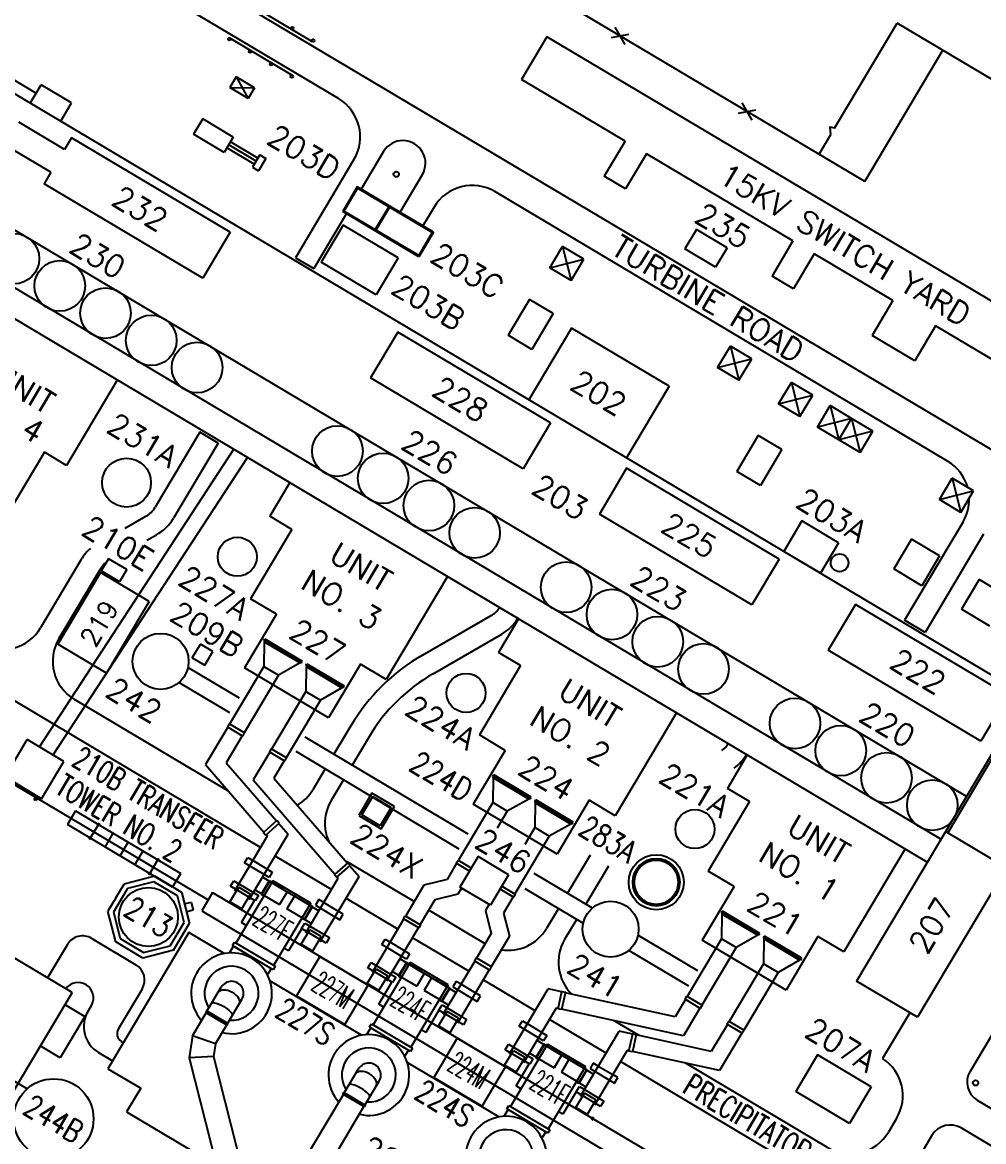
# Model space of a CAD drawing. Extents: x -16413 to 78405, y -232 to 83089.
# Drawn here: x 15375 to 21873, y 11077 to 18644 of the extents above; entities that cross this region are included whole.
import ezdxf
from ezdxf.enums import TextEntityAlignment as Align

# ---------------------------------------------------------------- set-up
doc = ezdxf.new("R2010")
doc.units = 0
doc.header["$LTSCALE"] = 350
doc.header["$MEASUREMENT"] = 0
doc.layers.add('BACKGROUND', color=7, linetype='CONTINUOUS')
doc.styles.add('SIMPLEX', font='SIMPLEX')

msp = doc.modelspace()

# ---------------------------------------------------------------- linework, layer by layer
at = {"layer": 'BACKGROUND'}
for p, q in [((23180.9, 15006.1), (15557.3, 19543.2)), ((17512.3, 18128.4), (15446.8, 19357.6)), ((22161.4, 14090.8), (14386.2, 18718.1)), ((17336, 18512.6), (16913.2, 18764.2)), ((18920.5, 18547.1), (18748.7, 18258.3)), ((23334.1, 15920.4), (18920.5, 18547.1)), ((19357.7, 18540.4), (19474.1, 18564.6)), ((19449.4, 18494.4), (19382.5, 18610.6)), ((17201, 18285.7), (16778.2, 18537.3)), ((16819.5, 18275.4), (16776.6, 18203.2)), ((16943.3, 18201.7), (16819.5, 18275.4)), ((16819.5, 18275.4), (16900.3, 18129.5)), ((19449.9, 17841), (18748.7, 18258.3)), ((15427.7, 18098.3), (15501.3, 18222)), ((15707.6, 18099.3), (15501.3, 18222)), ((16900.3, 18129.5), (16776.6, 18203.2)), ((16776.6, 18203.2), (16943.3, 18201.7)), ((16943.3, 18201.7), (16900.3, 18129.5)), ((15633.9, 17975.5), (15707.6, 18099.3)), ((20308.7, 17982.9), (20241.8, 18099.2)), ((20217, 18029), (20333.5, 18053.2)), ((15660.3, 17785.2), (15351, 17969.4)), ((16594.2, 17990.5), (16532.8, 17887.4)), ((16800.4, 17867.8), (16594.2, 17990.5)), ((15706.3, 17862.6), (15660.3, 17785.2)), ((16778.8, 17224.3), (15706.3, 17862.6)), ((16739, 17764.7), (16532.8, 17887.4)), ((16800.4, 17867.8), (16739, 17764.7)), ((15568.3, 17630.6), (15258.9, 17814.7)), ((16942.6, 17685.4), (16757.5, 17795.6)), ((16954.9, 17706), (16769.7, 17816.2)), ((16967.2, 17726.7), (16782, 17836.9)), ((19449.9, 17841), (19308.8, 17603.9)), ((16979.5, 17747.3), (16930.4, 17664.8)), ((17020.7, 17722.7), (16971.6, 17640.2)), ((16979.5, 17747.3), (17020.7, 17722.7)), ((17616.7, 17717.1), (17221.4, 17052.9)), ((17815.6, 17769.8), (17664.5, 17515.9)), ((19594.3, 17755.1), (19453.1, 17517.9)), ((20584.2, 17166), (19594.3, 17755.1)), ((21756.4, 13410.2), (14641.1, 17644.7)), ((16930.4, 17664.8), (16971.6, 17640.2)), ((15568.3, 17630.6), (15522.2, 17553.2)), ((18078.6, 17613.3), (17927.4, 17359.4)), ((19453.1, 17517.9), (19308.8, 17603.9)), ((16594.7, 16915), (15522.2, 17553.2)), ((17638.7, 17531.2), (17540.5, 17366.2)), ((17638.7, 17531.2), (17540.5, 17366.2)), ((17640.8, 17523), (17548.7, 17368.3)), ((17664.5, 17515.9), (17638.7, 17531.2)), ((18154.3, 17224.4), (17638.7, 17531.2)), ((18146.1, 17222.3), (17640.8, 17523)), ((21629.4, 15678.2), (18569.3, 17499.3)), ((21584.5, 13121.5), (14469.3, 17356)), ((17566.3, 17350.9), (17345.1, 16979.2)), ((17566.3, 17350.9), (17540.5, 17366.2)), ((18056.1, 17059.4), (17540.5, 17366.2)), ((18054, 17067.6), (17548.7, 17368.3)), ((17852.2, 17397.2), (17760.1, 17242.5)), ((17857.3, 17394.1), (17765.3, 17239.5)), ((17927.4, 17359.4), (18082.1, 17267.3)), ((18158.1, 17395), (18082.1, 17267.3)), ((17543, 17272.7), (17394.5, 17023.1)), ((17914.3, 17051.8), (17543, 17272.7)), ((21492.5, 12966.8), (14377.2, 17201.3)), ((16778.8, 17224.3), (16594.7, 16915)), ((18146.1, 17222.3), (18054, 17067.6)), ((18154.3, 17224.4), (18056.1, 17059.4)), ((19931.8, 17242.9), (19853.8, 17111.9)), ((20138.5, 17119.9), (19931.8, 17242.9)), ((18940.5, 16985.1), (19026.5, 17129.5)), ((19170.8, 17043.6), (19026.5, 17129.5)), ((19026.5, 17129.5), (19084.9, 16899.2)), ((20060.5, 16988.9), (19853.8, 17111.9)), ((20138.5, 17119.9), (20060.5, 16988.9)), ((20584.2, 17166), (20443.1, 16928.8)), ((17221.4, 17052.9), (17345.1, 16979.2)), ((17914.3, 17051.8), (17765.7, 16802.2)), ((18940.5, 16985.1), (19170.8, 17043.6)), ((19084.9, 16899.2), (19170.8, 17043.6)), ((20728.6, 17080), (20587.5, 16842.9)), ((21259.7, 16764), (20728.6, 17080)), ((17765.7, 16802.2), (17394.5, 17023.1)), ((19084.9, 16899.2), (18940.5, 16985.1)), ((20587.5, 16842.9), (20443.1, 16928.8)), ((18802.4, 16770.6), (18658.2, 16528.3)), ((18962.2, 16675.5), (18802.4, 16770.6)), ((21259.7, 16764), (21118.5, 16526.8)), ((18962.2, 16675.5), (18818, 16433.1)), ((19088.1, 16576.1), (18799.7, 16091.5)), ((19748.1, 16183.3), (19088.1, 16576.1)), ((21548.4, 16592.1), (21407.3, 16355)), ((23162.2, 15631.7), (21548.4, 16592.1)), ((17913.1, 16549.3), (17729, 16239.9)), ((18944.3, 15935.6), (17913.1, 16549.3)), ((18818, 16433.1), (18658.2, 16528.3)), ((21407.3, 16355), (21118.5, 16526.8)), ((20074.9, 16310.1), (20160.8, 16454.4)), ((20305.2, 16368.5), (20160.8, 16454.4)), ((20160.8, 16454.4), (20219.2, 16224.1)), ((20074.9, 16310.1), (20305.2, 16368.5)), ((20219.2, 16224.1), (20305.2, 16368.5)), ((20219.2, 16224.1), (20074.9, 16310.1)), ((16016.8, 16225.5), (15673.1, 15648.1)), ((18760.2, 15626.2), (17729, 16239.9)), ((20487.3, 16064.6), (20573.3, 16208.9)), ((20717.6, 16123), (20573.3, 16208.9)), ((20573.3, 16208.9), (20631.7, 15978.7)), ((19748.1, 16183.3), (19459.7, 15698.7)), ((20487.3, 16064.6), (20717.6, 16123)), ((20631.7, 15978.7), (20717.6, 16123)), ((20631.7, 15978.7), (20487.3, 16064.6)), ((20750.3, 15908.1), (20836.2, 16052.5)), ((20980.6, 15966.5), (20836.2, 16052.5)), ((20836.2, 16052.5), (20894.7, 15822.2)), ((20980.6, 15966.5), (20750.3, 15908.1)), ((20894.7, 15822.2), (20980.6, 15966.5)), ((21125, 15880.6), (20980.6, 15966.5)), ((20980.6, 15966.5), (21039, 15736.2)), ((18944.3, 15935.6), (18760.2, 15626.2)), ((20894.7, 15822.2), (20750.3, 15908.1)), ((16574.7, 15872.5), (16272.8, 15365.2)), ((16698.5, 15798.9), (16574.7, 15872.5)), ((20349.2, 15850.1), (20205, 15607.7)), ((20509, 15754.9), (20349.2, 15850.1)), ((21125, 15880.6), (20894.7, 15822.2)), ((21039, 15736.2), (20894.7, 15822.2)), ((21039, 15736.2), (21125, 15880.6)), ((15490.1, 13746.1), (16803.5, 15757.4)), ((16698.5, 15798.9), (16396.5, 15291.5)), ((20509, 15754.9), (20364.8, 15512.6)), ((15523.6, 15737.1), (15314.6, 15385.9)), ((15673.1, 15648.1), (15523.6, 15737.1)), ((15583, 13690.8), (16896.4, 15702.1)), ((19459.9, 15628.7), (19275.8, 15319.4)), ((20491.1, 15015), (19459.9, 15628.7)), ((20364.8, 15512.6), (20205, 15607.7)), ((17182.1, 15532.1), (17047, 15305.2)), ((21575.3, 15417.1), (21661.2, 15561.5)), ((21805.5, 15475.6), (21661.2, 15561.5)), ((21661.2, 15561.5), (21719.6, 15331.2)), ((21575.3, 15417.1), (21805.5, 15475.6)), ((21719.6, 15331.2), (21805.5, 15475.6)), ((21719.6, 15331.2), (21575.3, 15417.1)), ((16068.7, 15225.1), (16210.5, 15304.5)), ((17196.6, 15216.2), (17047, 15305.2)), ((20307, 14705.7), (19275.8, 15319.4)), ((17196.6, 15216.2), (16917.3, 14747)), ((20644.5, 15272.8), (20521.8, 15066.6)), ((20892, 15125.5), (20644.5, 15272.8)), ((21733.7, 15266.9), (21338.4, 14602.7)), ((16217, 15143.1), (16280.8, 15178.8)), ((21384.8, 15149.9), (21265.2, 14948.8)), ((21575.6, 15036.4), (21384.8, 15149.9)), ((21873, 15184.1), (21477.6, 14519.8)), ((20769.3, 14919.3), (20521.8, 15066.6)), ((20892, 15125.5), (20769.3, 14919.3)), ((15772.5, 15011.4), (15498.5, 14551)), ((15957.6, 15017.9), (15908.5, 14935.4)), ((16081.4, 14944.3), (15957.6, 15017.9)), ((20491.1, 15015), (20307, 14705.7)), ((21575.6, 15036.4), (21455.9, 14835.3)), ((15902.4, 14925.1), (15614, 14440.5)), ((15896.2, 14937.7), (15622.3, 14477.4)), ((16232.4, 14728.7), (15902.4, 14925.1)), ((16032.3, 14861.8), (15908.5, 14935.4)), ((16081.4, 14944.3), (16032.3, 14861.8)), ((21455.9, 14835.3), (21265.2, 14948.8)), ((18249.3, 14896.9), (17835.1, 14200.8)), ((21843.7, 14876.8), (21724, 14675.7)), ((22034.5, 14763.3), (21843.7, 14876.8)), ((16232.4, 14728.7), (15943.9, 14244.1)), ((17092.6, 14642.7), (16917.3, 14747)), ((18600, 14688.2), (18723.7, 14614.6)), ((21006.7, 14708.2), (20822.6, 14398.8)), ((22037.9, 14094.5), (21006.7, 14708.2)), ((17092.6, 14642.7), (16876.3, 14279.2)), ((18079.1, 14365), (18543.8, 14632.8)), ((18728.9, 14611.5), (18593.8, 14384.6)), ((21914.8, 14562.2), (21724, 14675.7)), ((21477.6, 14519.8), (21338.4, 14602.7)), ((17010.2, 14456.7), (17008, 14289.2)), ((17008.1, 14464.9), (17014.7, 14476.1)), ((17008.1, 14464.9), (17260.3, 14314.8)), ((17013.2, 14461.9), (17010.2, 14456.7)), ((17010.2, 14456.7), (17252.1, 14312.7)), ((17014.7, 14476.1), (17266.9, 14326)), ((18151, 14240.2), (18615.7, 14508.1)), ((15943.9, 14244.1), (15614, 14440.5)), ((16523.7, 14347.8), (16579.3, 14440.4)), ((16663.5, 14389.8), (16579.3, 14440.4)), ((16607.8, 14297.2), (16663.5, 14389.8)), ((18743.4, 14295.7), (18593.8, 14384.6)), ((21853.8, 13785.1), (20822.6, 14398.8)), ((16985.1, 13065.9), (14881.5, 14317.8)), ((16523.7, 14347.8), (16607.8, 14297.2)), ((17252.1, 14312.7), (17105.9, 14230.9)), ((17252.1, 14312.7), (17255.1, 14317.9)), ((17260.3, 14314.8), (17266.9, 14326)), ((17291.7, 14296.2), (17298.3, 14307.3)), ((17298.3, 14307.3), (17550.5, 14157.2)), ((17659.8, 14305.1), (17443.5, 13941.6)), ((17835.1, 14200.8), (17659.8, 14305.1)), ((16843.5, 14075.3), (16494.1, 14283.2)), ((17008, 14289.2), (16775.9, 13899.3)), ((17105.9, 14230.9), (16873.9, 13841)), ((17443.5, 13941.6), (16876.3, 14279.2)), ((17008, 14289.2), (17105.9, 14230.9)), ((17293.7, 14287.9), (17291.5, 14120.4)), ((17291.7, 14296.2), (17543.9, 14146.1)), ((17296.8, 14293.1), (17293.7, 14287.9)), ((17293.7, 14287.9), (17535.6, 14144)), ((18743.4, 14295.7), (18464.1, 13826.5)), ((16776.9, 13975.3), (16432.7, 14180.1)), ((17543.9, 14146.1), (17550.5, 14157.2)), ((17291.5, 14120.4), (17059.5, 13730.6)), ((17291.5, 14120.4), (17389.5, 14062.1)), ((17535.6, 14144), (17389.5, 14062.1)), ((17535.6, 14144), (17538.7, 14149.1)), ((22161.4, 14090.8), (21013.8, 12162.4)), ((22037.9, 14094.5), (21853.8, 13785.1)), ((16768.7, 13446), (15726.6, 14066.2)), ((17389.5, 14062.1), (17157.5, 13672.3)), ((19796.1, 13976.3), (19381.9, 13280.3)), ((16763.6, 13878.7), (16613.1, 13625.7)), ((16773.3, 13900.9), (16761.1, 13880.3)), ((16761.1, 13880.3), (16864.2, 13818.9)), ((16876.5, 13839.5), (16773.3, 13900.9)), ((17595.4, 13887.9), (17481.1, 13695.9)), ((15257.8, 13542.3), (15408.1, 13794.9)), ((15655.6, 13647.6), (15408.1, 13794.9)), ((16861.6, 13820.4), (16753.1, 13638.1)), ((16864.2, 13818.9), (16876.5, 13839.5)), ((18388.6, 13155.7), (17286, 13812)), ((17719.1, 13814.3), (17604.8, 13622.3)), ((18639.4, 13722.1), (18464.1, 13826.5)), ((17047.2, 13709.9), (16935.3, 13522)), ((17056.9, 13732.1), (17044.7, 13711.5)), ((17044.7, 13711.5), (17147.8, 13650.1)), ((17160, 13670.7), (17056.9, 13732.1)), ((18327.6, 13053.9), (17225.4, 13715)), ((18639.4, 13722.1), (18423.1, 13358.6)), ((20146.8, 13767.7), (20270.5, 13694)), ((15505.2, 13395), (15655.6, 13647.6)), ((16613.1, 13625.7), (17007.7, 13170)), ((16753.1, 13638.1), (17093.4, 13245.2)), ((17145.2, 13651.6), (17075.4, 13534.4)), ((17147.8, 13650.1), (17160, 13670.7)), ((20275.7, 13690.9), (20140.6, 13464.1)), ((21931.4, 13669.1), (21630.7, 13163.8)), ((15200.2, 13561.4, -4740.5), (16630.3, 12710.3, -4740.5)), ((17422.2, 13597), (17338.4, 13456.1)), ((18554.9, 13544.4), (18561.5, 13555.5)), ((18813.7, 13405.4), (18561.5, 13555.5)), ((15505.2, 13395), (15257.8, 13542.3)), ((16935.3, 13522), (17487.2, 12884.6)), ((17075.4, 13534.4), (17572.9, 12959.8)), ((17545.7, 13522.9), (17462.1, 13382.5)), ((18557, 13536.1), (18554.7, 13368.7)), ((18807.1, 13394.3), (18554.9, 13544.4)), ((18557, 13536.1), (18560, 13541.3)), ((18798.9, 13392.2), (18557, 13536.1)), ((15455.6, 13389.9, -4740.5), (15474, 13420.8, -4740.5)), ((15484.3, 13414.7, -4740.5), (15465.9, 13383.8, -4740.5)), ((17738.4, 13432.2), (17648.4, 13280.9)), ((17670.3, 13286.5), (17743.9, 13410.2)), ((17889.6, 13342.1), (17738.4, 13432.2)), ((17743.9, 13410.2), (17867.7, 13336.6)), ((18801.9, 13397.3), (18798.9, 13392.2)), ((18807.1, 13394.3), (18813.7, 13405.4)), ((20290.2, 13375.1), (20140.6, 13464.1)), ((15465.9, 13383.8, -4740.5), (15455.6, 13389.9, -4740.5)), ((17867.7, 13336.6), (17794, 13212.8)), ((17799.6, 13190.9), (17889.6, 13342.1)), ((18554.7, 13368.7), (18322.7, 12978.8)), ((18990.3, 13021.1), (18423.1, 13358.6)), ((18652.7, 13310.4), (18554.7, 13368.7)), ((18798.9, 13392.2), (18652.7, 13310.4)), ((18840.5, 13367.4), (18838.3, 13199.9)), ((18838.5, 13375.6), (18845.1, 13386.8)), ((19090.7, 13225.5), (18838.5, 13375.6)), ((18840.5, 13367.4), (18843.6, 13372.5)), ((19082.4, 13223.4), (18840.5, 13367.4)), ((19097.3, 13236.7), (18845.1, 13386.8)), ((19206.6, 13384.6), (18990.3, 13021.1)), ((19381.9, 13280.3), (19206.6, 13384.6)), ((20290.2, 13375.1), (20010.9, 12905.9)), ((15734.6, 13313.2, -4740.5), (15679.4, 13220.4, -4740.5)), ((15734.6, 13313.2, -4740.5), (16446.1, 12889.7, -4740.5)), ((17095.3, 13246.8), (17005.1, 13167.7)), ((17111.2, 13228.8), (17095.3, 13246.8)), ((17648.4, 13280.9), (17799.6, 13190.9)), ((17794, 13212.8), (17670.3, 13286.5)), ((18652.7, 13310.4), (18584.9, 13196.3)), ((16390.9, 12796.9, -4740.5), (15679.4, 13220.4, -4740.5)), ((15889.3, 13221.1, -4740.5), (15834, 13128.3, -4740.5)), ((17005.1, 13167.7), (17020.9, 13149.7)), ((17020.9, 13149.7), (17111.2, 13228.8)), ((17109.2, 13227), (17171.1, 13155.5)), ((18838.3, 13199.9), (18770.5, 13085.9)), ((18936.3, 13141.6), (18838.3, 13199.9)), ((19082.4, 13223.4), (18936.3, 13141.6)), ((19085.5, 13228.6), (19082.4, 13223.4)), ((19090.7, 13225.5), (19097.3, 13236.7)), ((22027.7, 12927.5), (21615.2, 13173)), ((15934.6, 13068.5, -4740.5), (15989.8, 13161.3, -4740.5)), ((16035.1, 13008.6, -4740.5), (16090.3, 13101.5, -4740.5)), ((16810.6, 12772.7), (17031, 13143.1)), ((16908.6, 12714.4), (17171.1, 13155.5)), ((17023.4, 13151.9), (17031, 13143.1)), ((18936.3, 13141.6), (18704.3, 12751.7)), ((22732.8, 13150.3), (21781.5, 11551.9)), ((16135.7, 12948.8, -4740.5), (16190.9, 13041.6, -4740.5)), ((21342.9, 13055.8), (20928.7, 12359.7)), ((16236.2, 12889, -4740.5), (16291.4, 12981.8, -4740.5)), ((16876.7, 12961, -2.2), (16898.7, 12998, -2.2)), ((16910.7, 12940.8, -2.2), (16876.7, 12961, -2.2)), ((16898.7, 12998, -2.2), (16932.7, 12977.8, -2.2)), ((17008.7, 12882.5, -2.2), (16910.7, 12940.8, -2.2)), ((17030.6, 12919.5, -2.2), (16932.7, 12977.8, -2.2)), ((17464.6, 12780.5), (17083.1, 13007.6)), ((17574.8, 12961.5), (17484.6, 12882.4)), ((17500.4, 12864.3), (17590.7, 12943.4)), ((18023.6, 12699.2), (17566.5, 12971.2)), ((17590.7, 12943.4), (17574.8, 12961.5)), ((17588.7, 12941.6), (17650.6, 12870.1)), ((18310.4, 12958.2), (18245.7, 12849.3)), ((18307.9, 12959.7), (18320.1, 12980.3)), ((18398.1, 12906), (18307.9, 12959.7)), ((18320.1, 12980.3), (18410.4, 12926.6)), ((18456.1, 13003.4), (18333.3, 12797.1)), ((18662.3, 12880.6), (18456.1, 13003.4)), ((18469.8, 13003), (18466.4, 12997.2)), ((19212.4, 13013.1), (19059.6, 12756.4)), ((16390.9, 12796.9, -4740.5), (16446.1, 12889.7, -4740.5)), ((17043.1, 12837.7, -2.2), (16997.8, 12864.7, -2.2)), ((17042.6, 12862.3, -2.2), (17008.7, 12882.5, -2.2)), ((17030.6, 12919.5, -2.2), (17064.6, 12899.3, -2.2)), ((17064.6, 12899.3, -2.2), (17042.6, 12862.3, -2.2)), ((17388.9, 12430.3), (17650.6, 12870.1)), ((17484.6, 12882.4), (17500.4, 12864.3)), ((17502.9, 12866.5), (17510.5, 12857.7)), ((18662.3, 12880.6), (18539.6, 12674.4)), ((18655.4, 12892.5), (18652, 12886.8)), ((18832.5, 12891.5), (19227.6, 12656.4)), ((19336.1, 12939.4), (19183.4, 12682.7)), ((20186.2, 12801.6), (20010.9, 12905.9)), ((22027.7, 12927.5), (21426.3, 11917)), ((16264.5, 12832.4, -6.5), (16085.6, 12787.3, -6.5)), ((16422.8, 12737.9, -6.5), (16264.5, 12832.4, -6.5)), ((16778.4, 12697.2), (16837.7, 12796.9)), ((16782.6, 12802.9, -2.2), (16804.6, 12839.9, -2.2)), ((16948.5, 12704.2, -2.2), (16782.6, 12802.9, -2.2)), ((16804.6, 12839.9, -2.2), (16838.6, 12819.7, -2.2)), ((17069, 12840.3), (16818.3, 12419.1)), ((16837.7, 12796.9), (16917.3, 12750.7)), ((16838.6, 12819.7, -2.2), (16936.5, 12761.4, -2.2)), ((17044.2, 12839.6, -2.2), (16990.1, 12748.6, -2.2)), ((16992.3, 12752.5, -2.2), (17043.1, 12837.7, -2.2)), ((17045.3, 12835.6, -2.2), (16994.9, 12751, -2.2)), ((17043.1, 12837.7, -2.2), (17164, 12765.7, -2.2)), ((17140.4, 12782.4, -2.2), (17044.2, 12839.6, -2.2)), ((17316.3, 12675.1), (17061.1, 12827)), ((17324.2, 12688.4), (17069, 12840.3)), ((17290.9, 12488.6), (17510.5, 12857.7)), ((18089.4, 12809.6), (17966.3, 12602.8)), ((18245.7, 12849.3), (18089.4, 12809.6)), ((18343.6, 12791), (18319.5, 12750.4)), ((18539.6, 12674.4), (18333.3, 12797.1)), ((18616.6, 12803.9), (18706.8, 12750.2)), ((18770.8, 12788.6), (19166.3, 12553.3)), ((20186.2, 12801.6), (19969.9, 12438.1)), ((16085.6, 12787.3, -6.5), (15991, 12629, -6.5)), ((16467.9, 12559, -6.5), (16422.8, 12737.9, -6.5)), ((16453.2, 12761), (16505.8, 12553.8)), ((16505.8, 12553.8), (16453.2, 12761)), ((16661, 12761.8, -4740.5), (16587.4, 12638.1, -4740.5)), ((16661, 12761.8, -4740.5), (19715, 10944.3, -4740.5)), ((16857.4, 12650.2), (16917.3, 12750.7)), ((16936.5, 12761.4, -2.2), (16970.5, 12741.2, -2.2)), ((16992.3, 12752.5, -2.2), (16947.1, 12779.5, -2.2)), ((16970.5, 12741.2, -2.2), (16948.5, 12704.2, -2.2)), ((16990.1, 12748.6, -2.2), (17008.1, 12737.9, -2.2)), ((17010.4, 12741.8, -2.2), (16992.3, 12752.5, -2.2)), ((17010.4, 12741.8, -2.2), (17113.3, 12680.5, -2.2)), ((17164, 12765.7, -2.2), (17113.3, 12680.5, -2.2)), ((17139.3, 12780.4, -2.2), (17140.4, 12782.4, -2.2)), ((17213.4, 12736.3, -2.2), (17162.7, 12651.1, -2.2)), ((17334.4, 12664.3, -2.2), (17213.4, 12736.3, -2.2)), ((17238.1, 12721.6, -2.2), (17239.3, 12723.5, -2.2)), ((17239.3, 12723.5, -2.2), (17335.5, 12666.3, -2.2)), ((17378.2, 12712.6, -2.2), (17356.3, 12675.7, -2.2)), ((17412.2, 12692.4, -2.2), (17378.2, 12712.6, -2.2)), ((17913.2, 12513.5), (17562.6, 12722.2)), ((18319.5, 12750.4), (18163.2, 12710.8)), ((18694.6, 12729.6), (18604.3, 12783.3)), ((18692, 12731.1), (18627.2, 12622.2)), ((18706.8, 12750.2), (18694.6, 12729.6)), ((16515.5, 12694.4), (16472.9, 12683.6)), ((16528.8, 12642.1), (16486.2, 12631.2)), ((16515.5, 12694.4), (16528.8, 12642.1)), ((16587.4, 12638.1, -4740.5), (19517.6, 10894.2, -4740.5)), ((16857.4, 12650.2), (16778.4, 12697.2)), ((16855.9, 12557.4), (16944.6, 12706.5)), ((17324.2, 12688.4), (17073.6, 12267.2)), ((17265.6, 12589.9, -2.2), (17162.7, 12651.1, -2.2)), ((17331.4, 12665.3, -2.2), (17281.1, 12580.7, -2.2)), ((17335.5, 12666.3, -2.2), (17281.4, 12575.3, -2.2)), ((17283.7, 12579.1, -2.2), (17334.4, 12664.3, -2.2)), ((17334.4, 12664.3, -2.2), (17379.4, 12637.6, -2.2)), ((17356.3, 12675.7, -2.2), (17390.2, 12655.5, -2.2)), ((17390.2, 12655.5, -2.2), (17488.2, 12597.2, -2.2)), ((17412.2, 12692.4, -2.2), (17510.1, 12634.1, -2.2)), ((18163.2, 12710.8), (18064.3, 12544.5)), ((18503.1, 12413.8), (18121.6, 12640.9)), ((18529.2, 12680.5), (18505.1, 12640)), ((18505.1, 12640), (18544.8, 12483.7)), ((18998.3, 12653.3), (18917, 12516.6)), ((15991, 12629, -6.5), (16036.1, 12450.1, -6.5)), ((17281.4, 12575.3, -2.2), (17263.3, 12586, -2.2)), ((17265.6, 12589.9, -2.2), (17283.7, 12579.1, -2.2)), ((17283.7, 12579.1, -2.2), (17328.7, 12552.4, -2.2)), ((17488.2, 12597.2, -2.2), (17522.1, 12577, -2.2)), ((17544.1, 12613.9, -2.2), (17510.1, 12634.1, -2.2)), ((17522.1, 12577, -2.2), (17544.1, 12613.9, -2.2)), ((17954, 12582.2), (17738.7, 12220.4)), ((17951.4, 12583.7), (17963.7, 12604.3)), ((18054.6, 12522.3), (17951.4, 12583.7)), ((17963.7, 12604.3), (18066.8, 12543)), ((18627.2, 12622.2), (18666.9, 12466)), ((19122, 12579.6), (19040.7, 12443)), ((20103.8, 12615.6), (20101.5, 12448.1)), ((20101.7, 12623.8), (20108.3, 12635)), ((20353.9, 12473.7), (20101.7, 12623.8)), ((20103.8, 12615.6), (20106.8, 12620.7)), ((20345.7, 12471.6), (20103.8, 12615.6)), ((20360.5, 12484.9), (20108.3, 12635)), ((15710.6, 12085.8), (14917.9, 12557.5)), ((16501, 12490), (15953.2, 11569.6)), ((16373.3, 12400.7, -6.5), (16467.9, 12559, -6.5)), ((16396.5, 12370.1), (16505.8, 12553.8)), ((16739.5, 12348), (16501, 12490)), ((16888.5, 12538), (16855.9, 12557.4)), ((17263, 12517), (17173.3, 12366.2)), ((17259.7, 12411.4), (17317.8, 12508.9)), ((17262.1, 12517.6, -2.2), (17284.1, 12554.5, -2.2)), ((17428, 12418.9, -2.2), (17262.1, 12517.6, -2.2)), ((17284.1, 12554.5, -2.2), (17318.1, 12534.3, -2.2)), ((17318.1, 12534.3, -2.2), (17416, 12476, -2.2)), ((17395.2, 12464), (17319.1, 12509.2)), ((18052, 12523.9), (17836.7, 12162.1)), ((18066.8, 12543), (18054.6, 12522.3)), ((15843.4, 12450.7), (16142.7, 12272.6)), ((16036.1, 12450.1, -6.5), (16194.5, 12355.6, -6.5)), ((16794.4, 12403.1), (16807.9, 12425.7)), ((16807.9, 12425.7), (17083.4, 12261.8)), ((17337.1, 12365.3), (17259.7, 12411.4)), ((17395.9, 12464.1), (17337.1, 12365.3)), ((17416, 12476, -2.2), (17450, 12455.8, -2.2)), ((17450, 12455.8, -2.2), (17428, 12418.9, -2.2)), ((17804.8, 12408.7, -2.2), (17826.8, 12445.7, -2.2)), ((17826.8, 12445.7, -2.2), (17860.8, 12425.5, -2.2)), ((17958.7, 12367.2, -2.2), (17860.8, 12425.5, -2.2)), ((18392.7, 12228.2), (18011.1, 12455.2)), ((18544.8, 12483.7), (18445.8, 12317.4)), ((18666.9, 12466), (18543.8, 12259.1)), ((19941.4, 12231.6), (19536.1, 12472.8)), ((20101.5, 12448.1), (19869.5, 12058.2)), ((20537.1, 12100.5), (19969.9, 12438.1)), ((20199.5, 12389.8), (20101.5, 12448.1)), ((20345.7, 12471.6), (20199.5, 12389.8)), ((20348.7, 12476.8), (20345.7, 12471.6)), ((20353.9, 12473.7), (20360.5, 12484.9)), ((20387.3, 12446.8), (20385.1, 12279.3)), ((20385.3, 12455), (20391.9, 12466.2)), ((20637.5, 12304.9), (20385.3, 12455)), ((20387.3, 12446.8), (20390.4, 12452)), ((20629.2, 12302.9), (20387.3, 12446.8)), ((20644.1, 12316.1), (20391.9, 12466.2)), ((20753.4, 12464), (20537.1, 12100.5)), ((20928.7, 12359.7), (20753.4, 12464)), ((15678.9, 12409), (15545.1, 12184.2)), ((16194.5, 12355.6, -6.5), (16373.3, 12400.7, -6.5)), ((16774.8, 12353.7), (16801.7, 12398.9)), ((17069.9, 12239.1), (16794.4, 12403.1)), ((16801.7, 12398.9), (17056.5, 12247.2)), ((17173.3, 12366.2), (17143.2, 12384.1)), ((17838.8, 12388.5, -2.2), (17804.8, 12408.7, -2.2)), ((17936.7, 12330.2, -2.2), (17838.8, 12388.5, -2.2)), ((17958.7, 12367.2, -2.2), (17992.7, 12347, -2.2)), ((17992.7, 12347, -2.2), (17970.7, 12310, -2.2)), ((19879.6, 12128.7), (19474.8, 12369.7)), ((20199.5, 12389.8), (19967.5, 11999.9)), ((17083.4, 12261.8), (17069.9, 12239.1)), ((17386.7, 12328.8), (17228.9, 12062.8)), ((17386.7, 12328.8), (17713.1, 12134.5)), ((17710.7, 12250.6, -2.2), (17732.7, 12287.5, -2.2)), ((17732.7, 12287.5, -2.2), (17766.7, 12267.3, -2.2)), ((17997.1, 12287.9), (17746.4, 11866.7)), ((17766.7, 12267.3, -2.2), (17864.6, 12209, -2.2)), ((17972.3, 12287.3, -2.2), (17918.2, 12196.3, -2.2)), ((17920.4, 12200.2, -2.2), (17971.1, 12285.4, -2.2)), ((17973.4, 12283.2, -2.2), (17923, 12198.6, -2.2)), ((17971.1, 12285.4, -2.2), (17925.9, 12312.3, -2.2)), ((17970.7, 12310, -2.2), (17936.7, 12330.2, -2.2)), ((17971.1, 12285.4, -2.2), (18092.1, 12213.4, -2.2)), ((18068.5, 12230, -2.2), (17972.3, 12287.3, -2.2)), ((18244.4, 12122.7), (17989.2, 12274.6)), ((18252.3, 12136), (17997.1, 12287.9)), ((18433.5, 12296.8), (18218.2, 11935.1)), ((18443.2, 12319), (18431, 12298.3)), ((18431, 12298.3), (18534.1, 12237)), ((18546.3, 12257.6), (18443.2, 12319)), ((20385.1, 12279.3), (20153.1, 11889.5)), ((20483.1, 12221), (20385.1, 12279.3)), ((20629.2, 12302.9), (20483.1, 12221)), ((20632.3, 12308), (20629.2, 12302.9)), ((20637.5, 12304.9), (20644.1, 12316.1)), ((17056.5, 12247.2), (17033.2, 12208.1)), ((17706.5, 12144.9), (17765.8, 12244.6)), ((17876.6, 12151.9, -2.2), (17710.7, 12250.6, -2.2)), ((17765.8, 12244.6), (17845.4, 12198.4)), ((17785.5, 12097.8), (17845.4, 12198.4)), ((17864.6, 12209, -2.2), (17898.6, 12188.8, -2.2)), ((17920.4, 12200.2, -2.2), (17875.2, 12227.1, -2.2)), ((17898.6, 12188.8, -2.2), (17876.6, 12151.9, -2.2)), ((17918.2, 12196.3, -2.2), (17936.2, 12185.6, -2.2)), ((17938.5, 12189.4, -2.2), (17920.4, 12200.2, -2.2)), ((17938.5, 12189.4, -2.2), (18041.4, 12128.2, -2.2)), ((18092.1, 12213.4, -2.2), (18041.4, 12128.2, -2.2)), ((18067.4, 12228.1, -2.2), (18068.5, 12230, -2.2)), ((18141.5, 12184, -2.2), (18090.8, 12098.8, -2.2)), ((18262.5, 12112, -2.2), (18141.5, 12184, -2.2)), ((18531.5, 12238.5), (18316.2, 11876.8)), ((18534.1, 12237), (18546.3, 12257.6)), ((20483.1, 12221), (20251.1, 11831.2)), ((16184.5, 12108.1), (16023.1, 11836.9)), ((16623, 11958.8, 2.2), (16719.4, 12120.8, 2.2)), ((17667.6, 11795.7), (17048.7, 12164)), ((17555.2, 11869), (17713.1, 12134.5)), ((17785.5, 12097.8), (17706.5, 12144.9)), ((17784, 12005.1), (17872.7, 12154.2)), ((18252.3, 12136), (18001.7, 11714.9)), ((18166.2, 12169.3, -2.2), (18167.4, 12171.2, -2.2)), ((18167.4, 12171.2, -2.2), (18263.6, 12113.9, -2.2)), ((18259.5, 12112.9, -2.2), (18209.2, 12028.3, -2.2)), ((18263.6, 12113.9, -2.2), (18209.4, 12023, -2.2)), ((18211.8, 12026.8, -2.2), (18262.5, 12112, -2.2)), ((18262.5, 12112, -2.2), (18307.5, 12085.2, -2.2)), ((18306.3, 12160.3, -2.2), (18284.3, 12123.3, -2.2)), ((18284.3, 12123.3, -2.2), (18318.3, 12103.1, -2.2)), ((18340.3, 12140.1, -2.2), (18306.3, 12160.3, -2.2)), ((18340.3, 12140.1, -2.2), (18438.2, 12081.8, -2.2)), ((18841.3, 11961.2), (18490.6, 12169.9)), ((18667.6, 11669.4), (18929.3, 12109.1)), ((19021.7, 12088.8), (18929.3, 12109.1)), ((21426.3, 11917), (21013.8, 12162.4)), ((15710.6, 12085.8), (14998.7, 10889.6)), ((16762.2, 11875.9, 2.2), (16858.6, 12037.9, 2.2)), ((17228.9, 12062.8), (17555.2, 11869)), ((18193.7, 12037.5, -2.2), (18090.8, 12098.8, -2.2)), ((18209.4, 12023, -2.2), (18191.4, 12033.7, -2.2)), ((18193.7, 12037.5, -2.2), (18211.8, 12026.8, -2.2)), ((18318.3, 12103.1, -2.2), (18416.2, 12044.8, -2.2)), ((18416.2, 12044.8, -2.2), (18450.2, 12024.6, -2.2)), ((18472.2, 12061.6, -2.2), (18438.2, 12081.8, -2.2)), ((18450.2, 12024.6, -2.2), (18472.2, 12061.6, -2.2)), ((18995.8, 11974.4), (19022.3, 12091.4)), ((19045.7, 12086.1), (19019.2, 11969.1)), ((19022.3, 12091.4), (19045.7, 12086.1)), ((19787.4, 11920.3), (19045.1, 12083.6)), ((19857.2, 12037.6), (19787.4, 11920.3)), ((19854.7, 12039.1), (19866.9, 12059.8)), ((19957.8, 11977.8), (19854.7, 12039.1)), ((19866.9, 12059.8), (19970.1, 11998.4)), ((15661.5, 12003.3), (15796.8, 11922.8)), ((15818.8, 11958.4), (15845.1, 12002.1)), ((16620.4, 11960.3, 2.2), (16614.3, 11950, 2.2)), ((16764.8, 11874.4, 2.2), (16620.4, 11960.3, 2.2)), ((17816.6, 11985.7), (17784, 12005.1)), ((18191.1, 11964.7), (18101.3, 11813.9)), ((18187.8, 11859), (18245.9, 11956.5)), ((18190.2, 11965.2, -2.2), (18212.2, 12002.2, -2.2)), ((18356.1, 11866.5, -2.2), (18190.2, 11965.2, -2.2)), ((18211.8, 12026.8, -2.2), (18256.8, 12000, -2.2)), ((18212.2, 12002.2, -2.2), (18246.2, 11982, -2.2)), ((18246.2, 11982, -2.2), (18344.1, 11923.7, -2.2)), ((18323.3, 11911.6), (18247.2, 11956.9)), ((18765.6, 11611.1), (18985.2, 11980.1)), ((18996.5, 11977.6), (18985.2, 11980.1)), ((19019.2, 11969.1), (18995.8, 11974.4)), ((19843.3, 11791.3), (19020, 11972.5)), ((19955.2, 11979.3), (19843.3, 11791.3)), ((19970.1, 11998.4), (19957.8, 11977.8)), ((15406.7, 11433.1), (14579.3, 11925.5)), ((15796.8, 11922.8), (15630.9, 11643.9)), ((16524.1, 11792.7, 2.2), (16616.9, 11948.5, 2.2)), ((16614.3, 11950, 2.2), (16758.6, 11864.1, 2.2)), ((16692.6, 11917.4, 2.2), (16762.2, 11875.9, 2.2)), ((18324, 11911.8), (18265.1, 11813)), ((18344.1, 11923.7, -2.2), (18378.1, 11903.5, -2.2)), ((18378.1, 11903.5, -2.2), (18356.1, 11866.5, -2.2)), ((18732.9, 11856.4), (18754.9, 11893.3)), ((18754.9, 11893.3), (18788.8, 11873.1)), ((19320.8, 11675.8), (18939.2, 11902.9)), ((19544.9, 11793.8), (19376.5, 11894)), ((20138.2, 11870.4), (20150.5, 11891)), ((20150.5, 11891), (20253.6, 11829.6)), ((21374.7, 11947.7), (21190.5, 11638.1)), ((16679.8, 11737.5, 2.2), (16756.1, 11865.6, 2.2)), ((16758.6, 11864.1, 2.2), (16764.8, 11874.4, 2.2)), ((17702.9, 11801.4), (17729.8, 11846.5)), ((17722.5, 11850.7), (17736, 11873.4)), ((17998, 11686.8), (17722.5, 11850.7)), ((17729.8, 11846.5), (17984.5, 11694.9)), ((17736, 11873.4), (18011.5, 11709.4)), ((17746.4, 11866.7), (18001.7, 11714.9)), ((18101.3, 11813.9), (18071.3, 11831.8)), ((18265.1, 11813), (18187.8, 11859)), ((18766.8, 11836.2), (18732.9, 11856.4)), ((18864.8, 11777.9), (18766.8, 11836.2)), ((18886.8, 11814.8), (18788.8, 11873.1)), ((18886.8, 11814.8), (18920.7, 11794.6)), ((19147.1, 11384.1), (19408.8, 11823.8)), ((19501.2, 11803.4), (19408.8, 11823.8)), ((19475.3, 11689), (19501.8, 11806)), ((19501.8, 11806), (19525.2, 11800.7)), ((20140.8, 11868.8), (20032.3, 11686.6)), ((20238.8, 11810.5), (20088.2, 11557.6)), ((20241.4, 11809), (20138.2, 11870.4)), ((20253.6, 11829.6), (20241.4, 11809)), ((16043.9, 11754.7), (16058.3, 11746.1)), ((16524.1, 11792.7, 2.5), (16502.4, 11643.3, -0.3)), ((16679.8, 11737.5, 2.2), (16524.1, 11792.7, 2.2)), ((16679.8, 11737.5, 2), (16667.3, 11651.9, 0.3)), ((18314.8, 11776.5), (18157, 11510.5)), ((18314.8, 11776.5), (18641.2, 11582.1)), ((18638.8, 11698.3), (18660.8, 11735.2)), ((18660.8, 11735.2), (18694.7, 11715)), ((18925.5, 11736.1, 2.2), (18674.5, 11314.4, 2.2)), ((18900.4, 11735), (18846.2, 11644)), ((18848.5, 11647.8), (18899.2, 11733.1)), ((18901.4, 11730.9), (18851.1, 11646.3)), ((18899.2, 11733.1), (18853.9, 11760)), ((18898.8, 11757.7), (18864.8, 11777.9)), ((18920.7, 11794.6), (18898.8, 11757.7)), ((18899.2, 11733.1), (19020.2, 11661)), ((18996.6, 11677.7), (18900.4, 11735)), ((18925.5, 11736.1, 2.2), (19180.7, 11584.2, 2.2)), ((19525.2, 11800.7), (19498.7, 11683.7)), ((20032.3, 11686.6), (19524.6, 11798.3)), ((15630.9, 11643.9), (15495.5, 11724.4)), ((15889.9, 11678.8), (15984.6, 11622.4)), ((17984.5, 11694.9), (17961.3, 11655.8)), ((18011.5, 11709.4), (17998, 11686.8)), ((18634.5, 11592.6, 2.2), (18693.9, 11692.2, 2.2)), ((18804.6, 11599.6), (18638.8, 11698.3)), ((18693.9, 11692.2, 2.2), (18773.4, 11646.1, 2.2)), ((18694.7, 11715), (18792.7, 11656.7)), ((18792.7, 11656.7), (18826.6, 11636.5)), ((18848.5, 11647.8), (18803.2, 11674.8)), ((19172.5, 11570.4, 2.2), (18917.3, 11722.3, 2.2)), ((19020.2, 11661), (18969.5, 11575.8)), ((18995.5, 11675.8), (18996.6, 11677.7)), ((19245.1, 11325.8), (19464.7, 11694.7)), ((19476, 11692.2), (19464.7, 11694.7)), ((19498.7, 11683.7), (19475.3, 11689)), ((20088.2, 11557.6), (19499.5, 11687.1)), ((20750.3, 11663), (20603, 11415.5)), ((21112.9, 11447.1), (20750.3, 11663)), ((16667.3, 11651.9), (16502.4, 11643.3)), ((16502.4, 11643.3), (16762.8, 10617.5)), ((16667.3, 11651.9), (16919.8, 10657.4)), ((18595.6, 11243.3), (17976.8, 11611.6)), ((18483.3, 11316.7), (18641.2, 11582.1)), ((18713.6, 11545.5, 2.2), (18634.5, 11592.6, 2.2)), ((18712, 11452.8, 2.2), (18800.8, 11601.9, 2.2)), ((18713.6, 11545.5, 2.2), (18773.4, 11646.1, 2.2)), ((18826.6, 11636.5), (18804.6, 11599.6)), ((18846.2, 11644), (18864.3, 11633.2)), ((18866.5, 11637.1), (18848.5, 11647.8)), ((18866.5, 11637.1), (18969.5, 11575.8)), ((19180.7, 11584.2, 2.2), (18929.7, 11162.5, 2.2)), ((19069.6, 11631.7), (19018.8, 11546.5)), ((19190.6, 11559.7), (19069.6, 11631.7)), ((19094.3, 11616.9), (19095.5, 11618.9)), ((19095.5, 11618.9), (19191.7, 11561.6)), ((19234.4, 11608), (19212.4, 11571)), ((19268.3, 11587.8), (19234.4, 11608)), ((19268.3, 11587.8), (19366.3, 11529.5)), ((20707.7, 10850.4), (19418.7, 11617.5)), ((20818.2, 11036), (19856, 11608.6)), ((15953.2, 11569.6), (16174.9, 11437.7)), ((17551.1, 11406.5), (17647.5, 11568.5)), ((18157, 11510.5), (18483.3, 11316.7)), ((19121.8, 11485.2), (19018.8, 11546.5)), ((19187.6, 11560.6), (19137.3, 11476)), ((19191.7, 11561.6), (19137.5, 11470.6)), ((19139.8, 11474.5), (19190.6, 11559.7)), ((19190.6, 11559.7), (19235.5, 11532.9)), ((19212.4, 11571), (19246.4, 11550.8)), ((19246.4, 11550.8), (19344.3, 11492.5)), ((19400.2, 11509.3), (19366.3, 11529.5)), ((19378.3, 11472.3), (19400.2, 11509.3)), ((16174.9, 11437.7), (16079.8, 11277.8)), ((17690.3, 11323.6), (17786.7, 11485.6)), ((18744.7, 11433.3, 2.2), (18712, 11452.8, 2.2)), ((19118.3, 11412.9), (19140.3, 11449.8)), ((19137.5, 11470.6), (19119.5, 11481.4)), ((19121.8, 11485.2), (19139.8, 11474.5)), ((19139.8, 11474.5), (19184.8, 11447.7)), ((19140.3, 11449.8), (19174.2, 11429.6)), ((19174.2, 11429.6), (19272.2, 11371.3)), ((19344.3, 11492.5), (19378.3, 11472.3)), ((21112.9, 11447.1), (20965.6, 11199.6)), ((17091.8, 10634.8), (17544.9, 11396.2)), ((17542.3, 11397.7), (17548.5, 11408)), ((17686.7, 11311.8), (17542.3, 11397.7)), ((17548.5, 11408), (17692.8, 11322.1)), ((17620.7, 11365), (17551.1, 11406.5)), ((19119.2, 11412.4, 2.2), (19029.4, 11261.6, 2.2)), ((19115.9, 11306.7, 2.2), (19173.9, 11404.2, 2.2)), ((19284.2, 11314.2), (19118.3, 11412.9)), ((19251.3, 11359.3, 2.2), (19175.3, 11404.6, 2.2)), ((19252, 11359.5, 2.2), (19193.2, 11260.7, 2.2)), ((19272.2, 11371.3), (19306.1, 11351.1)), ((19306.1, 11351.1), (19284.2, 11314.2)), ((20965.6, 11199.6), (20603, 11415.5)), ((22347.2, 11047.7), (21831.6, 11354.5)), ((16079.8, 11277.8), (16590.9, 10973.6)), ((17231.1, 10552), (17684.1, 11313.3)), ((17692.8, 11322.1), (17686.7, 11311.8)), ((18631, 11249.1, 2.2), (18657.8, 11294.2, 2.2)), ((18650.6, 11298.4, 2.2), (18664.1, 11321.1, 2.2)), ((18926.1, 11134.4, 2.2), (18650.6, 11298.4, 2.2)), ((18657.8, 11294.2, 2.2), (18912.6, 11142.6, 2.2)), ((18657.8, 11294.2, 2.2), (18912.6, 11142.6, 2.2)), ((18664.1, 11321.1, 2.2), (18939.6, 11157.1, 2.2)), ((19029.4, 11261.6, 2.2), (18999.3, 11279.5, 2.2)), ((19193.2, 11260.7, 2.2), (19115.9, 11306.7, 2.2)), ((19222.9, 11231.9, -4740.5), (19222.4, 11231.1, -4740.5)), ((19222.4, 11231.1, -4740.5), (19232.7, 11224.9, -4740.5)), ((19227.6, 11229.1, -4740.5), (19222.9, 11231.9, -4740.5)), ((19232.7, 11237.7, -4740.5), (19227.6, 11229.1, -4740.5)), ((19228.5, 11241.4, -4740.5), (19228, 11240.5, -4740.5)), ((19228, 11240.5, -4740.5), (19232.7, 11237.7, -4740.5)), ((19238.8, 11235.2, -4740.5), (19228.5, 11241.4, -4740.5)), ((19228.5, 11228.6, -4740.5), (19233.6, 11237.2, -4740.5)), ((19233.2, 11225.8, -4740.5), (19228.5, 11228.6, -4740.5)), ((19232.7, 11224.9, -4740.5), (19233.2, 11225.8, -4740.5)), ((19233.6, 11237.2, -4740.5), (19238.3, 11234.4, -4740.5)), ((19238.3, 11234.4, -4740.5), (19238.8, 11235.2, -4740.5)), ((21284.6, 11233.2), (21229.4, 11140.4)), ((18912.6, 11142.6, 2.2), (18889.3, 11103.5, 2.2)), ((18939.6, 11157.1, 2.2), (18926.1, 11134.4, 2.2)), ((22907.1, 10463.2), (21721.2, 11168.9)), ((21523.8, 11118.8), (20584.8, 9541.1))]:
    msp.add_line(p, q, dxfattribs=at)
at = {"layer": 'BACKGROUND', "linetype": 'Continuous'}
for p, q in [((21070.2, 17568), (18043.2, 19369.4)), ((20865.2, 17927.4), (21288.6, 18638.9)), ((21938.3, 18252.3), (21288.6, 18638.9)), ((15086, 18392.3), (15467.5, 18165.2)), ((21070.2, 17568), (21598, 18454.8)), ((20840.6, 17886.1), (20835.5, 17933.9)), ((20760.8, 17752.1), (20840.6, 17886.1)), ((16269.6, 12870.3), (16062.4, 12817.7)), ((16453.2, 12761), (16269.6, 12870.3)), ((16007.7, 12725.9), (16062.4, 12817.7)), ((16007.9, 12726.2), (15953.2, 12634.4)), ((16005.6, 12427.2), (15953.2, 12634.4)), ((16189.1, 12317.7), (16005.6, 12427.2)), ((16396.5, 12370.1), (16189.1, 12317.7))]:
    msp.add_line(p, q, dxfattribs=at)
at = {"layer": 'BACKGROUND'}
for centre, radius in [((17199.7, 18604.2), 9), ((16773.6, 18529.6), 9), ((17340.6, 18520.3), 9), ((16914.5, 18445.7), 9), ((17055.5, 18361.9), 9), ((17196.4, 18278), 9), ((17902.6, 17616.8), 18), ((15318.3, 17046.2), 171), ((15627.6, 16862.1), 171), ((15937, 16678), 171), ((16246.3, 16493.9), 171), ((16555.7, 16309.8), 171), ((17504.4, 15745.2), 171), ((16079, 15532.2), 165), ((17813.8, 15561.1), 171), ((18123.1, 15377), 171), ((18432.5, 15192.9), 171), ((16827.8, 15030.7), 132), ((19051.2, 14824.6), 171), ((20899.5, 14989.9), 60), ((19360.6, 14640.5), 171), ((19669.9, 14456.4), 171), ((16309.2, 14323.5), 189.3), ((19979.3, 14272.3), 171), ((18374.6, 14110.1), 132), ((20598, 13904.1), 171), ((20907.4, 13720), 171), ((21216.7, 13535.9), 171), ((21526.1, 13351.7), 171), ((19921.4, 13189.6), 132), ((15889.3, 13221.1, -4740.5), 6), ((15834, 13128.3, -4740.5), 6), ((19660, 12830.3, 636), 186), ((16291.4, 12981.8, -4740.5), 6), ((19660, 12830.3, 300), 159), ((19660, 12830.3, 300), 159), ((19660, 12830.3, 636), 150), ((19660, 12830.3, 636), 150), ((19660, 12830.3, 636), 150), ((16236.2, 12889, -4740.5), 6), ((16227.3, 12595.2), 199.5), ((19351.2, 12513), 189.3), ((15586, 11231.3), 270), ((21818.7, 11473.6), 18)]:
    msp.add_circle(centre, radius, dxfattribs=at)
at = {"layer": 'BACKGROUND', "extrusion": (9.40766e-48, -5.59883e-48, -1)}
for radius in [159, 159, 150, 150]:
    msp.add_circle((-19660, 12830.3, -258), radius, dxfattribs=at)
at = {"layer": 'BACKGROUND'}
for centre, radius, start, end in [((17358.9, 17870.6), 300, 329.24165, 59.24163), ((20840.6, 17886.2), 48, 59.24204, 104.34776), ((17947.1, 17691.6), 153, 329.24135, 149.24191), ((18415.9, 17241.5), 300, 59.24162, 149.24163), ((21476, 15420.4), 300, 15.29553, 59.24163), ((16128.4, 15451.1), 168, 299.2416, 329.24159), ((21476, 15420.4), 300, 329.24162, 1.03226), ((16128.4, 15451.1), 312, 299.2416, 329.24159), ((16040.6, 14851.8), 312, 130.9327, 149.24164), ((16164.3, 14778.2), 312, 137.73851, 149.24164), ((18465.9, 14768), 156, 299.96005, 329.24162), ((18465.9, 14768), 300, 299.96005, 329.24162), ((15240.7, 14704.5), 300, 239.24161, 329.24165), ((15880.1, 14324), 300, 149.24164, 239.24164), ((18750.3, 13200.6), 1344, 119.96003, 149.24163), ((18750.3, 13200.6), 1200, 119.96003, 149.24163), ((20012.7, 13847.4), 156, 305.19709, 329.24162), ((20012.7, 13847.4), 300, 305.19709, 329.24162), ((17080.6, 13609.5), 300, 300.69434, 329.24162), ((17719.9, 13229), 300, 149.24163, 204.19024), ((18659.2, 12670), 300, 260.95578, 329.24162), ((15782, 12347.6), 120, 59.24162, 149.24162), ((19298.5, 12289.6), 300, 149.24163, 226.00168), ((16789, 12079.4), 273.1, 256.49734, 221.9972), ((16081.3, 12169.5), 120, 329.24162, 59.24162), ((16789, 12079.4), 182.8, 265.55462, 212.94661), ((15751.9, 12048.1), 103.9, 333.74997, 143.03806), ((16789, 12079.4, 2.2), 81, 329.24162, 149.24162), ((15994.1, 11854.2), 204, 149.25893, 239.25893), ((16074.6, 11806.2), 60, 149.24162, 239.24162), ((17717.1, 11527), 273.1, 256.49169, 221.99156), ((17717.1, 11527), 182.8, 265.54563, 212.93762), ((17717.1, 11527), 81, 329.24162, 149.24162), ((21026.9, 11386.6), 300, 329.24165, 56.94939), ((21905.3, 11478.3), 144, 149.24163, 239.24161), ((18645.1, 10974.7, 2.2), 273.1, 256.49169, 221.99156), ((18645.1, 10974.7, 2.2), 182.8, 265.54563, 212.93762), ((20971.6, 11293.8), 300, 239.24161, 329.24162), ((21647.5, 11045.2), 144, 59.24165, 149.24164)]:
    msp.add_arc(centre, radius, start, end, dxfattribs=at)
at = {"layer": 'BACKGROUND', "extrusion": (0, 0, -1)}
for centre, ratio, start_param, end_param in [((16768.6, 12045, 2.2), 0.604308, 3.141595, 6.283183), ((16724.3, 11970.7, 2.2), 0.280959, 3.141598, 6.28318)]:
    msp.add_ellipse(centre, major_axis=(69.6, -41.4), ratio=ratio, start_param=start_param, end_param=end_param, dxfattribs=at)
at = {"layer": 'BACKGROUND'}
for centre, ratio, start_param, end_param in [((17696.6, 11492.7), 0.604308, 3.141595, 6.283183), ((17652.4, 11418.3), 0.280959, 3.141598, 6.28318)]:
    msp.add_ellipse(centre, major_axis=(-69.6, 41.4), ratio=ratio, start_param=start_param, end_param=end_param, dxfattribs=at)

# ---------------------------------------------------------------- texts
at = {"layer": 'BACKGROUND', "style": 'SIMPLEX'}
for s, height, rotation, p in [('203D', 150, 329.2416, (17240.6, 17700.2)), ('15KV SWITCH YARD', 150, 329.2416, (20896.2, 17076.2)), ('232', 150, 329.2416, (16133, 17320.3)), ('235', 150, 329.2416, (20073.7, 17204.6)), ('230', 150, 329.2416, (15846.4, 17000.9)), ('TURBINE ROAD', 150, 329.2416, (19971.4, 16709.8)), ('203C', 150, 329.2416, (18345.5, 16902.2)), ('203B', 150, 329.2416, (18080.3, 16687.3)), ('UNIT', 150, 329.2416, (15346.5, 16100.9)), ('202', 150, 329.2416, (19232.8, 16073.9)), ('NO. 4', 150, 329.2416, (15215, 15938)), ('228', 150, 329.2416, (18298.5, 16031.5)), ('231A', 150, 329.2416, (16149.8, 15754.3)), ('226', 150, 329.2416, (18090.9, 15672.1)), ('203', 150, 329.2416, (18971.9, 15369.7)), ('203A', 150, 329.2416, (20808.6, 15247.3)), ('210E', 150, 329.2416, (15982.9, 15058.8)), ('225', 150, 329.2416, (19845.3, 15111)), ('UNIT', 150, 329.2416, (17626.2, 14896.5)), ('227A', 150, 329.2416, (16632.8, 14722.8)), ('NO. 3', 150, 329.2416, (17494.7, 14675.5)), ('223', 150, 329.2416, (19637.7, 14751.5)), ('219', 125, 59.2416, (15947.5, 14548.6)), ('209B', 150, 329.2416, (16584.3, 14476.5)), ('227', 150, 329.2416, (17333.2, 14392)), ('222', 150, 329.2416, (21392.1, 14190.4)), ('242', 150, 329.2416, (16092.3, 13996.5)), ('UNIT', 150, 329.2416, (19173, 13975.9)), ('224A', 150, 329.2416, (18165.1, 13845.6)), ('NO. 2', 150, 329.2416, (19041.5, 13754.9)), ('220', 150, 329.2416, (21184.5, 13831)), ('224', 150, 329.2416, (18880, 13471.4)), ('221A', 150, 329.2416, (19881, 13389.2)), ('UNIT', 150, 329.2416, (20719.8, 13055.4)), ('224X', 150, 329.2416, (17800.4, 12977)), ('246', 150, 329.2416, (18587.6, 12976.5)), ('NO. 1', 150, 329.2416, (20588.3, 12834.4)), ('221', 150, 329.2416, (20426.8, 12550.9)), ('207', 150, 59.2416, (21585.8, 12499.7)), ('241', 150, 329.2416, (19209.6, 12131.8)), ('207A', 150, 329.2416, (20867.9, 11666.1))]:
    msp.add_text(s, height=height, rotation=rotation, dxfattribs=at).set_placement(p, align=Align.CENTER)
for s, rotation, width, p in [('210B TRANSFER', 329.2416, 0.7, (15700.3, 13626.9)), ('TOWER NO. 2', 329.2416, 0.7, (15588.5, 13437.9)), ('283A', 329.24162, 0.8, (19123.5, 13160.1, 2)), ('227F', 329.24162, 0.5, (16922.6, 12548.7, 2)), ('227M', 329.24162, 0.5, (17319.3, 12107, 2)), ('224F', 329.24162, 0.5, (17852.3, 12005.2, 2)), ('227S', 329.24162, 0.8, (17073.7, 11928.9, 2)), ('224M', 329.24162, 0.5, (18238.7, 11564.2, 2)), ('221F', 329.24162, 0.5, (18793.9, 11440.6, 2)), ('224S', 329.24162, 0.8, (18014.3, 11376.1, 2))]:
    msp.add_text(s, height=150, rotation=rotation, dxfattribs=dict(at, width=width)).set_placement(p)
for s, width, p in [('224D', 0.85, (18168.6, 13482.5)), ('PRECIPITATOR ROAD', 0.7, (20429.2, 11056.2))]:
    msp.add_text(s, height=150, rotation=329.2416, dxfattribs=dict(at, width=width)).set_placement(p, align=Align.CENTER)
for s, height, rotation, p in [('POWER PLANT NORTH-SOUTH BASELINE', 300, 59, (20329.9, 5990.9)), ('203S', 150, 329.24162, (17648.5, 10995.3, 2))]:
    msp.add_text(s, height=height, rotation=rotation, dxfattribs=at).set_placement(p)
for s, rotation, width, p in [('213', 329.2416, 0.85, (16227.3, 12595.2)), ('244B', 329.24162, 0.8, (15586, 11231.3, 2))]:
    msp.add_text(s, height=150, rotation=rotation, dxfattribs=dict(at, width=width)).set_placement(p, align=Align.MIDDLE)

doc.saveas('drawing.dxf')
